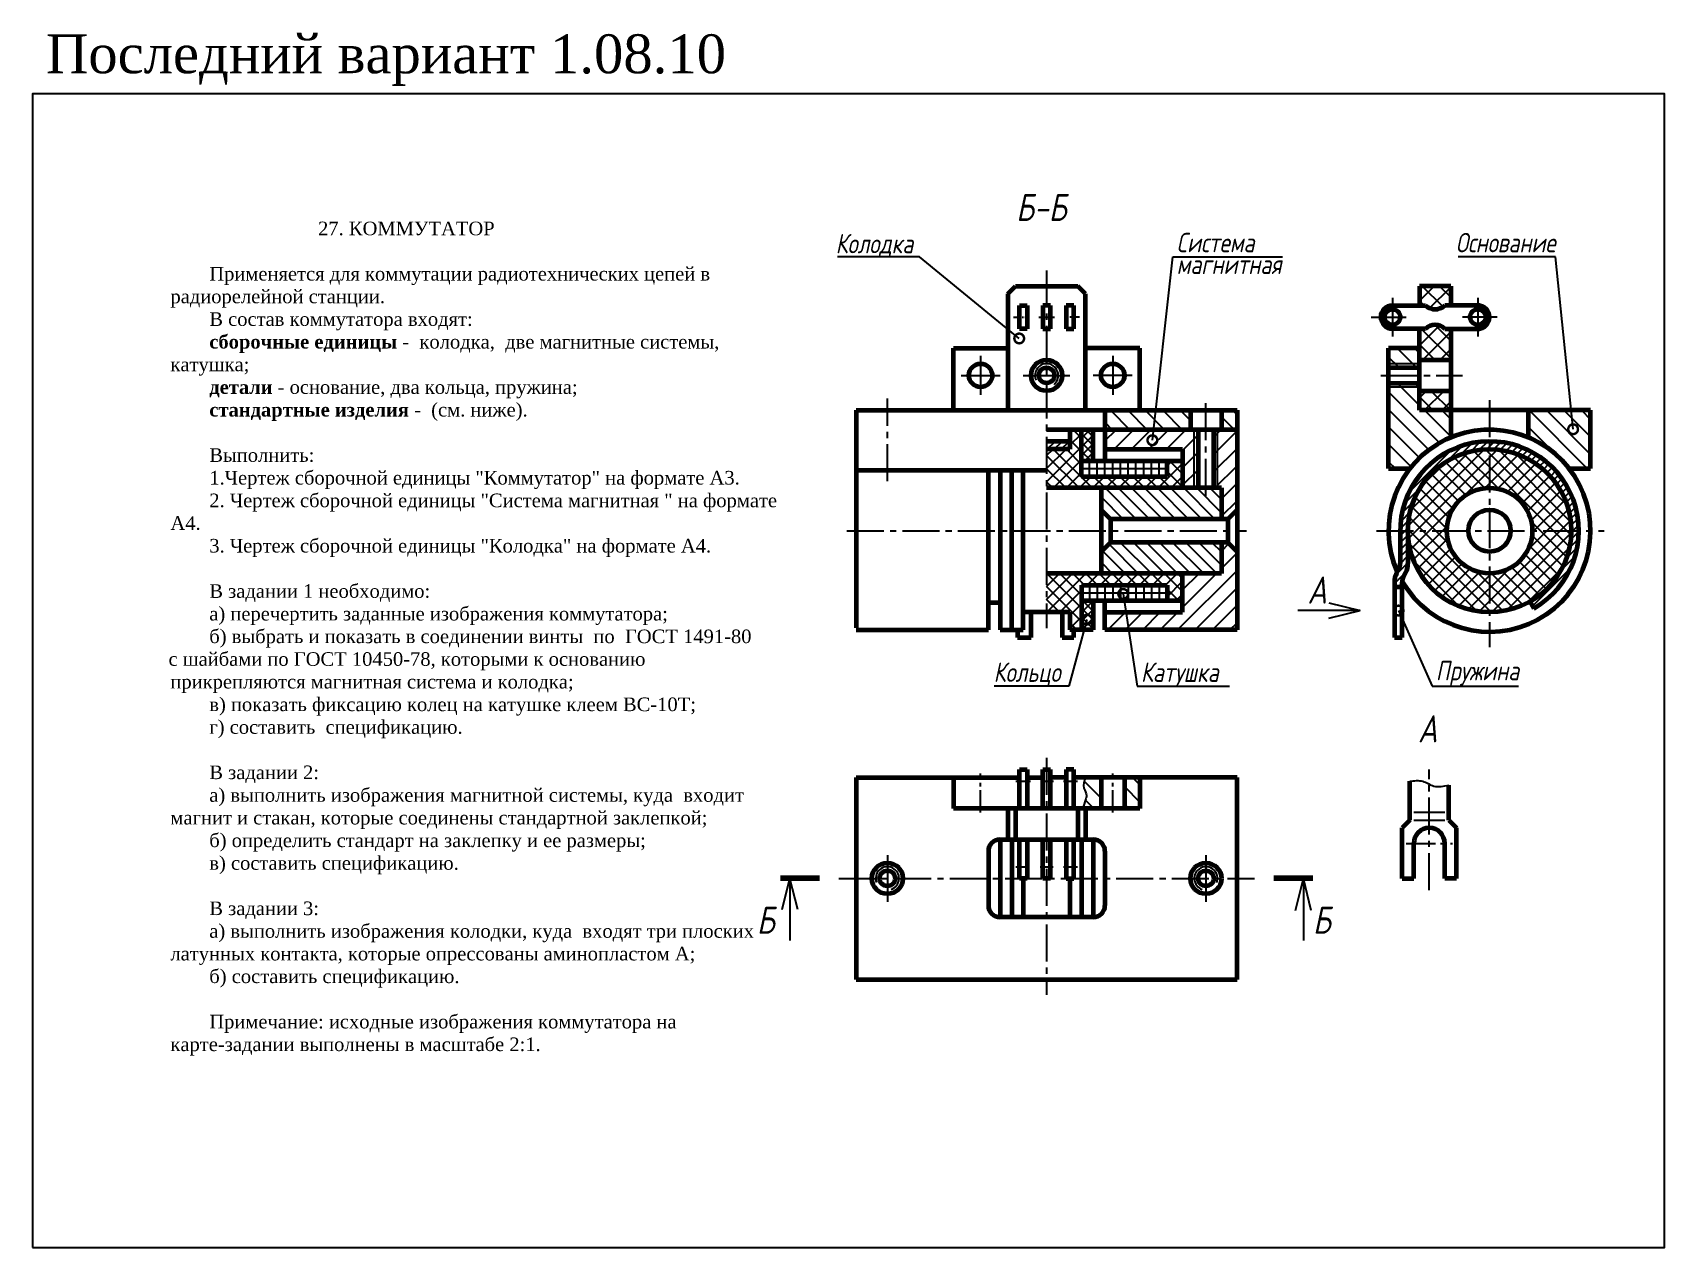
# Model space of a CAD drawing. Header units: millimetres. Extents: x 0 to 420, y 0 to 313.
import ezdxf

# ---------------------------------------------------------------- set-up
doc = ezdxf.new("R2010")
doc.units = ezdxf.units.MM
doc.header["$LTSCALE"] = 0.5
doc.linetypes.add('CENTER2', pattern=[28.575, 19.05, -3.175, 3.175, -3.175])
doc.layers.get('0').update_dxf_attribs({"linetype": 'CONTINUOUS', "lineweight": 60})
doc.styles.get("Standard").update_dxf_attribs({"font": 'isocpeui.ttf', "width": 0.9})
doc.styles.add('стиль1', font='TIMES.TTF')
doc.dimstyles.get("Standard").update_dxf_attribs({"dimtxt": 5, "dimasz": 5, "dimexe": 2, "dimexo": 0, "dimgap": 1.5, "dimtad": 1, "dimdec": 0, "dimzin": 0, "dimtxsty": 'Standard', "dimcen": 5, "dimadec": 0, "dimazin": 0, "dimtfac": 1, "dimtdec": 0, "dimtofl": 0, "dimtmove": 0, "dimatfit": 3, "dimldrblk": 'DOTSMALL', "dimfxl": 0, "dimtolj": 1, "dimtzin": 0, "dimarcsym": 0})
pattern_1 = [(135, (116.889, -412.042), (-2.245064, -2.245064), []), (225, (116.889, -412.042), (2.245064, -2.245064), [])]
pattern_2 = [(135, (0, -10), (-1.122532, -1.122532), []), (225, (0, -10), (1.122532, -1.122532), [])]
pattern_3 = [(135, (0, -10), (-2.245064, -2.245064), [])]
pattern_4 = [(45, (0, -10), (-1.683798, 1.683798), []), (135, (0, -10), (-1.683798, -1.683798), [])]

# ---------------------------------------------------------------- blocks, each defined once
blk = doc.blocks.new('_DotSmall')
at = {"color": 0, "linetype": 'ByBlock', "const_width": 0.5}
blk.add_lwpolyline([(-0.0625, 0, 1), (0.0625, 0, 1)], format="xyb", close=True, dxfattribs=at)

msp = doc.modelspace()

# ---------------------------------------------------------------- hatches: boundary and pattern name
at = {"lineweight": -2}
h = msp.add_hatch(dxfattribs=at)
h.set_pattern_fill('ANSI37', color=256, angle=90, style=0)
h.set_pattern_definition([(135, (0, -10), (-2.245064, -2.245064), []), (225, (0, -10), (2.245064, -2.245064), [])])
h.paths.add_polyline_path([(365, 247.5), (357, 247.5), (357, 242.5), (358.5, 242.5, 0.4), (363.5, 242.5), (365, 242.5)])
h = msp.add_hatch(dxfattribs=at)
h.set_pattern_fill('ANSI37', color=256, angle=90, style=0)
h.set_pattern_definition(pattern_1)
h.paths.add_polyline_path([(365, 228.5), (365, 236.5), (363.5, 236.5, 0.4), (358.5, 236.5), (357, 236.5), (357, 228.5)])
h = msp.add_hatch(dxfattribs=at)
h.set_pattern_fill('ANSI31', angle=90, style=0)
h.set_pattern_definition(pattern_3)
h.paths.add_polyline_path([(357, 231.5), (349, 231.5), (349, 227.5), (357, 227.5)])
h.paths.add_polyline_path([(357, 227.5), (349, 227.5), (349, 226.5), (357, 226.5)])
h.paths.add_polyline_path([(357, 222.5), (349, 222.5), (349, 221.5), (357, 221.5)])
h.paths.add_polyline_path([(357, 221.5), (349, 221.5), (349, 200.5), (354.75, 200.5, -0.129334), (365, 208.46), (365, 215.5), (357, 215.5)])
h.paths.add_polyline_path([(401, 215.5), (385, 215.5), (385, 208.46, -0.129334), (395.25, 200.5), (401, 200.5)])
h = msp.add_hatch(dxfattribs=at)
h.set_pattern_fill('ANSI37', color=256, angle=90, style=0)
h.set_pattern_definition(pattern_1)
h.paths.add_polyline_path([(357, 220.5), (357, 215.5), (365, 215.5), (365, 220.5)])
h = msp.add_hatch(dxfattribs=at)
h.set_pattern_fill('ANSI31', angle=90, style=0)
h.set_pattern_definition(pattern_3)
h.paths.add_polyline_path([(298, 215.5), (276, 215.5), (276, 210.5), (298, 210.5)])
h.paths.add_polyline_path([(310, 215.5), (306, 215.5), (306, 210.5), (310, 210.5)])
h = msp.add_hatch(dxfattribs=at)
h.set_pattern_fill('ANSI37', scale=0.75, style=0)
h.set_pattern_definition(pattern_4)
h.paths.add_polyline_path([(296, 202.5), (292, 202.5), (292, 198.5), (270, 198.5), (270, 210.5), (267, 210.5), (267, 205.5), (261, 205.5), (261, 195.5), (296, 195.5)])
h.paths.add_polyline_path([(296, 173.5), (261, 173.5), (261, 163.5), (267, 163.5), (267, 159), (270, 159), (270, 170.5), (292, 170.5), (292, 166.5), (296, 166.5)])
h = msp.add_hatch(dxfattribs=at)
h.set_pattern_fill('ANSI37', scale=0.5, angle=90, style=0)
h.set_pattern_definition(pattern_2)
h.paths.add_polyline_path([(273, 210.5), (270, 210.5), (270, 202.5), (273, 202.5)])
h = msp.add_hatch(dxfattribs=at)
h.set_pattern_fill('ANSI31', style=0)
h.set_pattern_definition([(45, (0, -10), (-2.245064, 2.245064), [])])
h.paths.add_polyline_path([(299, 210.5), (276, 210.5), (276, 205.5), (296, 205.5), (296, 195.5), (299, 195.5)])
h.paths.add_polyline_path([(310, 210.5), (305, 210.5), (305, 195.5), (306, 195.5), (306, 187.5), (307.6, 187.5), (310, 189.9)])
h.paths.add_polyline_path([(305, 210.5), (304, 210.5), (304, 195.5), (305, 195.5)])
h.paths.add_polyline_path([(300, 210.5), (299, 210.5), (299, 195.5), (300, 195.5)])
h.paths.add_polyline_path([(310, 179.1), (307.6, 181.5), (306, 181.5), (306, 173.5), (296, 173.5), (296, 163.5), (276, 163.5), (276, 159), (310, 159)])
h = msp.add_hatch(dxfattribs=at)
h.set_pattern_fill('ANSI31', scale=0.4, style=0)
h.paths.add_polyline_path([(267, 205.5), (267, 207.5), (261, 207.5), (261, 205.5)])
h = msp.add_hatch(dxfattribs=at)
h.set_pattern_fill('ANSI31', scale=0.4, style=0)
h.paths.add_polyline_path([(398, 184.5), (396, 184.5, -0.269599), (385.39, 166.25), (386.38, 164.51, 0.269599)])
h.paths.add_polyline_path([(375, 207.5), (375, 205.5, -0.414214), (396, 184.5), (398, 184.5, 0.414214)])
h.paths.add_polyline_path([(375, 205.5), (375, 207.5, 0.407721), (352.01, 185.01), (352.01, 184.5), (354, 184.5, -0.414214)])
h.paths.add_polyline_path([(354.01, 176.07), (354.01, 184.01, -0.005813), (354, 184.5), (352.01, 184.5), (352.01, 176.07, -0.122332), (351.66, 174.66), (351.09, 173.59, 0.122332), (350.51, 171.25), (350.51, 170), (352.51, 170), (352.51, 171.25, -0.122332), (352.85, 172.65), (353.42, 173.73, 0.122332)])
h = msp.add_hatch(dxfattribs=at)
h.set_pattern_fill('ANSI37', scale=0.75, style=0)
h.set_pattern_definition(pattern_4)
h.paths.add_polyline_path([(375, 205.5, 0.40742), (354.01, 184.99), (354.01, 184.5), (364, 184.5, -0.414214), (375, 195.5)])
h.paths.add_polyline_path([(375, 205.5), (375, 195.5, -0.414214), (386, 184.5), (396, 184.5, 0.414214)])
h.paths.add_polyline_path([(396, 184.5), (386, 184.5, -0.414214), (375, 173.5), (375, 163.5, 0.414214)])
h.paths.add_polyline_path([(375, 173.5, -0.414214), (364, 184.5), (354.01, 184.5), (354.01, 184.01, 0.40742), (375, 163.5)])
h = msp.add_hatch(dxfattribs=at)
h.set_pattern_fill('ANSI31', scale=0.75, angle=90, style=0)
h.set_pattern_definition([(135, (0, -10), (-1.683798, -1.683798), [])])
h.paths.add_polyline_path([(306, 195.5), (275, 195.5), (275, 189.9), (277.4, 187.5), (306, 187.5)])
h.paths.add_polyline_path([(306, 181.5), (277.4, 181.5), (275, 179.1), (275, 173.5), (306, 173.5)])
h = msp.add_hatch(dxfattribs=at)
h.set_pattern_fill('ANSI37', scale=0.5, angle=90, style=0)
h.set_pattern_definition(pattern_2)
h.paths.add_polyline_path([(273, 166.5), (270, 166.5), (270, 159), (273, 159)])
h = msp.add_hatch(dxfattribs=at)
h.set_pattern_fill('ANSI31', angle=90, style=0)
edge = h.paths.add_edge_path()
edge.add_line((275, 121), (270.96, 121))
edge.add_spline(control_points=[(270.96, 121), (270.65, 120.04), (270.12, 118.42), (271.56, 116.62), (270.85, 114.83), (270.53, 113.74), (270.31, 113)], knot_values=[0, 0, 0, 0, 2.83126, 4.810254, 5.949535, 8.286246, 8.286246, 8.286246, 8.286246], degree=3, periodic=0)
edge.add_line((270.31, 113), (275, 113))
edge.add_line((275, 113), (275, 121))
h.paths.add_polyline_path([(285, 121), (281, 121), (281, 113), (285, 113)])

# ---------------------------------------------------------------- linework, layer by layer
at = {"color": 7, "linetype": 'CENTER2', "lineweight": -3}
msp.add_line((261, 251.5), (261, 159.42), dxfattribs=at)
at = {"lineweight": 60}
for p, q in [((251, 245.5), (253, 247.5)), ((253, 247.5), (269, 247.5)), ((271, 245.5), (269, 247.5)), ((365, 247.5), (357, 247.5)), ((357, 247.5), (357, 242.5)), ((365, 247.5), (365, 242.5)), ((254, 236.5), (254, 242.5)), ((254, 242.5), (256, 242.5)), ((256, 242.5), (256, 236.5)), ((262, 242.5), (260, 242.5)), ((260, 242.5), (260, 236.5)), ((262, 236.5), (262, 242.5)), ((266, 242.5), (266, 236.5)), ((268, 242.5), (266, 242.5)), ((268, 236.5), (268, 242.5)), ((349.5, 242.5), (358.5, 242.5)), ((372.5, 242.5), (363.5, 242.5)), ((256, 236.5), (254, 236.5)), ((260, 236.5), (262, 236.5)), ((266, 236.5), (268, 236.5)), ((358.5, 236.5), (349.5, 236.5)), ((357, 215.5), (357, 236.5)), ((363.5, 236.5), (372.5, 236.5)), ((365, 236.5), (365, 208.46)), ((237, 231.5), (251, 231.5)), ((285, 231.5), (271, 231.5)), ((349, 200.5), (349, 231.5)), ((357, 231.5), (349, 231.5)), ((357, 228.5), (365, 228.5)), ((349, 226.5), (357, 226.5)), ((349, 222.5), (357, 222.5)), ((357, 220.5), (365, 220.5)), ((212, 215.5), (212, 159.5)), ((401, 215.5), (357, 215.5)), ((385, 208.46), (385, 215.5)), ((401, 200.5), (401, 215.5)), ((349, 200.5), (354.75, 200.5)), ((395.25, 200.5), (401, 200.5)), ((352.01, 184.99), (352.01, 176.07)), ((354.01, 184.99), (354.01, 176.07)), ((351.09, 173.59), (351.66, 174.66)), ((352.85, 172.65), (353.42, 173.73)), ((350.51, 171.25), (350.51, 157)), ((352.51, 170), (350.51, 170)), ((352.51, 157), (352.51, 171.25)), ((385.39, 166.25), (386.38, 164.51)), ((350.51, 157), (352.51, 157)), ((254, 113), (254, 123)), ((254, 123), (256, 123)), ((256, 123), (256, 113)), ((260, 113), (260, 123)), ((260, 123), (262, 123)), ((262, 113), (262, 123)), ((268, 123), (266, 123)), ((266, 123), (266, 113)), ((268, 113), (268, 123)), ((212, 121), (212, 69)), ((212, 121), (254, 121)), ((237, 121), (237, 113)), ((256, 121), (260, 121)), ((266, 121), (262, 121)), ((310, 121), (268, 121)), ((275, 121), (275, 113)), ((281, 121), (281, 113)), ((285, 121), (285, 113)), ((310, 69), (310, 121)), ((285, 113), (237, 113)), ((251, 113), (251, 105)), ((253, 113), (253, 105)), ((269, 113), (269, 105)), ((271, 113), (271, 105)), ((246, 102), (246, 88)), ((249, 105), (273, 105)), ((249, 105), (249, 85)), ((252, 105), (252, 85)), ((254, 95), (254, 105)), ((256, 105), (256, 95)), ((260, 95), (260, 105)), ((262, 95), (262, 105)), ((266, 105), (266, 95)), ((268, 95), (268, 105)), ((270, 105), (270, 85)), ((273, 105), (273, 85)), ((276, 102), (276, 88)), ((256, 95), (254, 95)), ((262, 95), (260, 95)), ((266, 95), (268, 95)), ((273, 85), (249, 85)), ((212, 69), (310, 69))]:
    msp.add_line(p, q, dxfattribs=at)
at = {"color": 7, "lineweight": 60}
for p, q in [((251, 245.5), (251, 215.5)), ((271, 215.5), (271, 245.5)), ((237, 215.5), (237, 231.5)), ((285, 215.5), (285, 231.5)), ((212, 215.5), (310, 215.5)), ((276, 215.5), (276, 202.5)), ((298, 215.5), (298, 210.5)), ((306, 215.5), (306, 210.5)), ((310, 215.5), (310, 159)), ((310, 210.5), (261, 210.5)), ((267, 210.5), (267, 205.5)), ((270, 198.5), (270, 210.5)), ((273, 202.49), (273, 210.49)), ((300, 210.5), (300, 195.5)), ((304, 195.5), (304, 210.5)), ((267, 207.5), (261, 207.5)), ((267, 205.5), (261, 205.5)), ((270, 202.5), (296, 202.5)), ((275.94, 205.5), (296, 205.5)), ((292, 198.5), (292, 202.5)), ((296, 205.5), (296, 195.5)), ((261, 200), (212, 200)), ((246, 159), (246, 200)), ((249, 200), (249, 159)), ((252, 159), (252, 200)), ((255, 159), (255, 200)), ((270, 198.5), (292, 198.5)), ((306, 195.5), (261, 195.5)), ((275, 195.5), (275, 173.5)), ((306, 195.5), (306, 187.5)), ((275, 189.9), (277.4, 187.5)), ((310, 189.9), (307.6, 187.5)), ((307.6, 187.5), (277.4, 187.5)), ((277.4, 187.5), (277.4, 181.5)), ((307.6, 187.5), (307.6, 181.5)), ((275, 179.1), (277.4, 181.5)), ((307.6, 181.5), (277.4, 181.5)), ((306, 181.5), (306, 173.5)), ((310, 179.1), (307.6, 181.5)), ((306, 173.5), (261, 173.5)), ((296, 163.5), (296, 173.5)), ((270, 170.5), (270, 159)), ((270, 170.5), (292, 170.5)), ((292, 170.5), (292, 166.5)), ((246, 166), (249, 166)), ((270, 166.5), (296, 166.5)), ((273, 166.5), (273, 159)), ((276, 159), (276, 166.5)), ((267, 163.5), (255, 163.5)), ((257, 157), (257, 163.5)), ((265, 163.5), (265, 157)), ((267, 163.5), (267, 159)), ((276, 163.5), (296, 163.5)), ((212, 159), (246, 159)), ((249, 159), (255, 159)), ((253.5, 159), (253.5, 157)), ((253.5, 157), (257, 157)), ((265, 157), (268, 157)), ((273, 159), (267, 159)), ((268, 157), (268, 159)), ((310, 159), (276, 159)), ((354.5, 110), (354.5, 120)), ((364.5, 110), (364.5, 119)), ((354.5, 110), (352.5, 108)), ((364.5, 110), (366.5, 108)), ((352.5, 95), (352.5, 108)), ((366.5, 95), (366.5, 108)), ((355.5, 95), (355.5, 104)), ((363.5, 95), (363.5, 104)), ((255, 95), (255, 85)), ((267, 95), (267, 85)), ((352.5, 95), (355.5, 95)), ((366.5, 95), (363.5, 95))]:
    msp.add_line(p, q, dxfattribs=at)
at = {"linetype": 'Continuous', "lineweight": -2, "ltscale": 0.6}
for p, q in [((350, 244.5), (350, 234.5)), ((372, 244.5), (372, 234.5)), ((344.5, 239.5), (353.5, 239.5)), ((377, 239.5), (368, 239.5))]:
    msp.add_line(p, q, dxfattribs=at)
at = {"linetype": 'CENTER2', "lineweight": -3, "ltscale": 0.2}
for p, q in [((252.5, 239.5), (256.5, 239.5)), ((259, 239.5), (263, 239.5)), ((269.5, 239.5), (265.5, 239.5))]:
    msp.add_line(p, q, dxfattribs=at)
at = {"color": 7, "linetype": 'Continuous', "lineweight": -2, "ltscale": 0.6}
for p, q in [((244, 229.5), (244, 219.5)), ((278, 229.5), (278, 219.5)), ((239, 224.5), (249, 224.5)), ((283, 224.5), (273, 224.5))]:
    msp.add_line(p, q, dxfattribs=at)
at = {"lineweight": -2}
for p, q in [((357, 227.5), (349, 227.5)), ((357, 221.5), (349, 221.5))]:
    msp.add_line(p, q, dxfattribs=at)
at = {"color": 7, "linetype": 'Continuous', "lineweight": -3, "ltscale": 0.6}
msp.add_line((255, 224.5), (267, 224.5), dxfattribs=at)
at = {"linetype": 'CENTER2', "lineweight": -2}
for p, q in [((347, 224.5), (368, 224.5)), ((375, 218.13), (375, 154.5)), ((345.93, 184.5), (404.48, 184.5)), ((261, 126), (261, 65)), ((207.5, 95), (314.5, 95))]:
    msp.add_line(p, q, dxfattribs=at)
at = {"linetype": 'CENTER2', "lineweight": -3}
msp.add_line((220, 197.23), (220, 218.5), dxfattribs=at)
at = {"color": 7, "linetype": 'CENTER2', "lineweight": -2}
for p, q in [((302, 193.5), (302, 218.5)), ((209.57, 184.5), (312.43, 184.5)), ((359.5, 92), (359.5, 123))]:
    msp.add_line(p, q, dxfattribs=at)
at = {"color": 7, "lineweight": -2}
for p, q in [((299, 195.5), (299, 210.5)), ((305, 195.5), (305, 210.5))]:
    msp.add_line(p, q, dxfattribs=at)
at = {"color": 7, "lineweight": -3}
for p, q in [((272, 198.5), (272, 202.5)), ((274, 198.5), (274, 202.5)), ((276, 198.5), (276, 202.5)), ((278, 198.5), (278, 202.5)), ((280, 198.5), (280, 202.5)), ((282, 198.5), (282, 202.5)), ((284, 198.5), (284, 202.5)), ((286, 198.5), (286, 202.5)), ((288, 198.5), (288, 202.5)), ((290, 198.5), (290, 202.5)), ((270, 200.5), (292, 200.5)), ((270, 168.5), (292, 168.5)), ((272, 170.5), (272, 166.5)), ((274, 170.5), (274, 166.5)), ((276, 170.5), (276, 166.5)), ((278, 170.5), (278, 166.5)), ((280, 170.5), (280, 166.5)), ((282, 170.5), (282, 166.5)), ((284, 170.5), (284, 166.5)), ((286, 170.5), (286, 166.5)), ((288, 170.5), (288, 166.5)), ((290, 170.5), (290, 166.5)), ((290, 170.5), (290, 166.5)), ((194.92, 89.73), (194.92, 83.28))]:
    msp.add_line(p, q, dxfattribs=at)
at = {"color": 7, "linetype": 'Continuous', "lineweight": -3}
for p, q in [((341.63, 163.98), (325.63, 163.98)), ((341.63, 163.98), (333.63, 163.98)), ((333.63, 161.98), (341.68, 163.97)), ((333.64, 165.96), (341.68, 163.95)), ((192.92, 87), (194.92, 95)), ((194.92, 95), (194.92, 79)), ((196.92, 87), (194.92, 95)), ((325.03, 86.75), (327.08, 95)), ((327.08, 95), (327.08, 79)), ((329.12, 86.75), (327.08, 95))]:
    msp.add_line(p, q, dxfattribs=at)
at = {"linetype": 'CENTER2', "lineweight": -2, "ltscale": 0.6}
for p, q in [((244, 112), (244, 122)), ((278, 112), (278, 122))]:
    msp.add_line(p, q, dxfattribs=at)
at = {"linetype": 'CENTER2', "lineweight": -2, "ltscale": 0.5}
for p, q in [((253.04, 120), (256.81, 120)), ((259.41, 120), (262.76, 120)), ((265.32, 120), (268.96, 120)), ((253.04, 98), (256.44, 98)), ((259.37, 98), (262.72, 98)), ((265.38, 98), (268.96, 98))]:
    msp.add_line(p, q, dxfattribs=at)
at = {"color": 7, "linetype": 'Continuous', "lineweight": -2, "ltscale": 0.5}
for p, q in [((363.5, 112), (355.5, 112)), ((355.5, 110), (363.5, 110))]:
    msp.add_line(p, q, dxfattribs=at)
at = {"linetype": 'Continuous', "lineweight": -2, "ltscale": 0.8}
for p, q in [((220, 101), (220, 89)), ((302, 101), (302, 89))]:
    msp.add_line(p, q, dxfattribs=at)
at = {"color": 7, "linetype": 'CENTER2', "lineweight": -2, "ltscale": 0.8}
msp.add_line((353.5, 104), (365.5, 104), dxfattribs=at)
at = {"color": 7, "lineweight": 100}
for p, q in [((192.5, 95.02), (202.5, 95.02)), ((329.5, 95.02), (319.5, 95.02))]:
    msp.add_line(p, q, dxfattribs=at)
at = {"color": 7, "lineweight": -3}
msp.add_lwpolyline([(0, 0), (420, 0), (420, 297), (0, 297)], close=True, dxfattribs=at)
at = {"lineweight": 60}
for centre, radius in [((350, 239.5), 2), ((372, 239.5), 2), ((375, 184.5), 21), ((375, 184.5), 11), ((375, 184.5), 5.4), ((220, 95), 4), ((220, 95), 2), ((302, 95), 4), ((302, 95), 2)]:
    msp.add_circle(centre, radius, dxfattribs=at)
at = {"color": 7, "lineweight": 60}
for centre, radius in [((244, 224.5), 3), ((261, 224.5), 4), ((278, 224.5), 3), ((261, 224.5), 2)]:
    msp.add_circle(centre, radius, dxfattribs=at)
at = {"lineweight": 60}
for centre, radius, start, end in [((350, 239.5), 3, 90, 270), ((361, 245.13), 3.62, 226.3972, 313.6028), ((372, 239.5), 3, 270, 90), ((361, 233.88), 3.62, 46.3972, 133.6028), ((375, 184.5), 26, 210.1286, 204.0456), ((375, 184.5), 23, 299.6474, 181.273), ((355.51, 171.25), 5, 152.1021, 180), ((349.01, 176.07), 3, 332.1021, 0), ((355.51, 171.25), 3, 152.1021, 180), ((349.01, 176.07), 5, 332.1021, 0), ((249, 102), 3, 90, 180), ((273, 102), 3, 0, 90), ((249, 88), 3, 180, 270), ((273, 88), 3, 270, 0)]:
    msp.add_arc(centre, radius, start, end, dxfattribs=at)
at = {"color": 7, "lineweight": -2}
msp.add_arc((261, 224.5), 3, 309.4177, 204.8474, dxfattribs=at)
at = {"color": 7, "lineweight": 60}
msp.add_arc((359.5, 104), 4, 0, 180, dxfattribs=at)
at = {"lineweight": -2}
for centre, start, end in [((220, 95), 288.287, 200.636), ((302, 95), 339.364, 251.713)]:
    msp.add_arc(centre, 3, start, end, dxfattribs=at)
msp.add_spline([(270.96, 121), (270.61, 118.19), (271.3, 116.33), (271.02, 115.23), (270.31, 113)], degree=3, dxfattribs=at)
at = {"color": 7, "lineweight": -2}
msp.add_spline([(354.5, 120), (357.8, 120), (360.67, 118.77), (364.5, 119)], degree=3, dxfattribs=at)

# ---------------------------------------------------------------- texts
at = {"color": 1, "lineweight": -3, "style": 'стиль1'}
msp.add_text('Последний вариант 1.08.10', height=10, dxfattribs=at).set_placement((3.42, 302.28))
at = {"color": 7, "lineweight": -3, "width": 0.8}
for s, height, p in [('Б-Б', 7, (253.14, 264.25)), ('Колодка', 5, (206.7, 255.93)), ('Система', 5, (294.46, 256.19)), ('Основание', 5, (366.31, 256.17)), ('магнитная', 5, (294.46, 250.58)), ('A', 7, (328.13, 165.73)), ('Кольцо', 5, (247.36, 145.58)), ('Катушка', 5, (285.28, 145.58)), ('Пружина', 5, (361.18, 145.98)), ('А', 7, (356.57, 130)), ('Б', 7, (186.41, 80.75)), ('Б', 7, (329.54, 80.76))]:
    msp.add_text(s, height=height, dxfattribs=at).set_placement(p)
at = {"color": 7, "insert": (31.47, 269.91), "char_height": 3.5, "width": 154.286, "attachment_point": 1, "style": 'стиль1'}
msp.add_mtext('{\\fTimes New Roman|b0|i0|c204|p18;^I^I^I^I\\P^I^I^I27. КОММУТАТОР\\P\\P\\pi-4,l4;^IПрименяется для коммутации радиотехнических цепей в радиорелейной станции.\\P\\pi0,l0;^IВ состав коммутатора входят:\\P\\pi-4,l4;^I\\fTimes New Roman|b1|i0|c204|p18;сборочные единицы\\fTimes New Roman|b0|i0|c204|p18; -  колодка,  две магнитные системы, катушка;\\P\\pi0,l0;^I\\fTimes New Roman|b1|i0|c204|p18;детали\\fTimes New Roman|b0|i0|c204|p18; - основание, два кольца, пружина;\\P^I\\fTimes New Roman|b1|i0|c204|p18;стандартные изделия \\fTimes New Roman|b0|i0|c204|p18;-  (см. ниже).\\P\\P^IВыполнить:\\P^I1.Чертеж сборочной единицы "Коммутатор" на формате А3.\\P\\pi-4,l4;^I2. Чертеж сборочной единицы "Система магнитная " на формате А4.\\P\\pi0,l0;^I3. Чертеж сборочной единицы "Колодка" на формате А4.\\P\\P^IВ задании 1 необходимо:\\P^Iа) перечертить заданные изображения коммутатора;\\P\\pi-4,l4;^Iб) выбрать и показать в соединении винты  по  ГОСТ 1491-80 \\P\\pi-0.492593;с шайбами по ГОСТ 10450-78, которыми к основанию прикрепляются магнитная система и колодка;\\P\\pi0,l0;^Iв) показать фиксацию колец на катушке клеем ВС-10Т;\\P^Iг) составить  спецификацию.\\P\\P^IВ задании 2:\\P\\pi-4,l4;^Iа) выполнить изображения магнитной системы, куда  входит магнит и стакан, которые соединены стандартной заклепкой; \\P\\pi0,l0;^Iб) определить стандарт на заклепку и ее размеры;\\P^Iв) составить спецификацию.\\P\\P^IВ задании 3:\\P\\pi-4,l4;^Iа) выполнить изображения колодки, куда  входят три плоских латунных контакта, которые опрессованы аминопластом А;\\P\\pi0,l0;^Iб) составить спецификацию.\\P^I\\P\\pi-4,l4;^IПримечание: исходные изображения коммутатора на        карте-задании выполнены в масштабе 2:1.\\P\\pi0,l0;                                       \\P^I^I^I}', dxfattribs=at)

# ---------------------------------------------------------------- leaders
at = {"color": 7, "lineweight": -3}
for points in [[(253.94, 234), (228.28, 255), (207.14, 255)], [(288.22, 207.8), (293.5, 255), (321.69, 255)], [(396.51, 210.63), (391.95, 255), (366.93, 255)], [(280.7, 168.23), (284.32, 144.5), (308.04, 144.5)], [(351.59, 163.95), (360.22, 144.5), (382.48, 144.5)], [(271.38, 161.61), (266.68, 144.5), (247.51, 144.5)]]:
    msp.add_leader(points, dimstyle='Standard', override={"dimgap": 1.5, "dimtad": 0}, dxfattribs=at)

doc.saveas('drawing.dxf')
